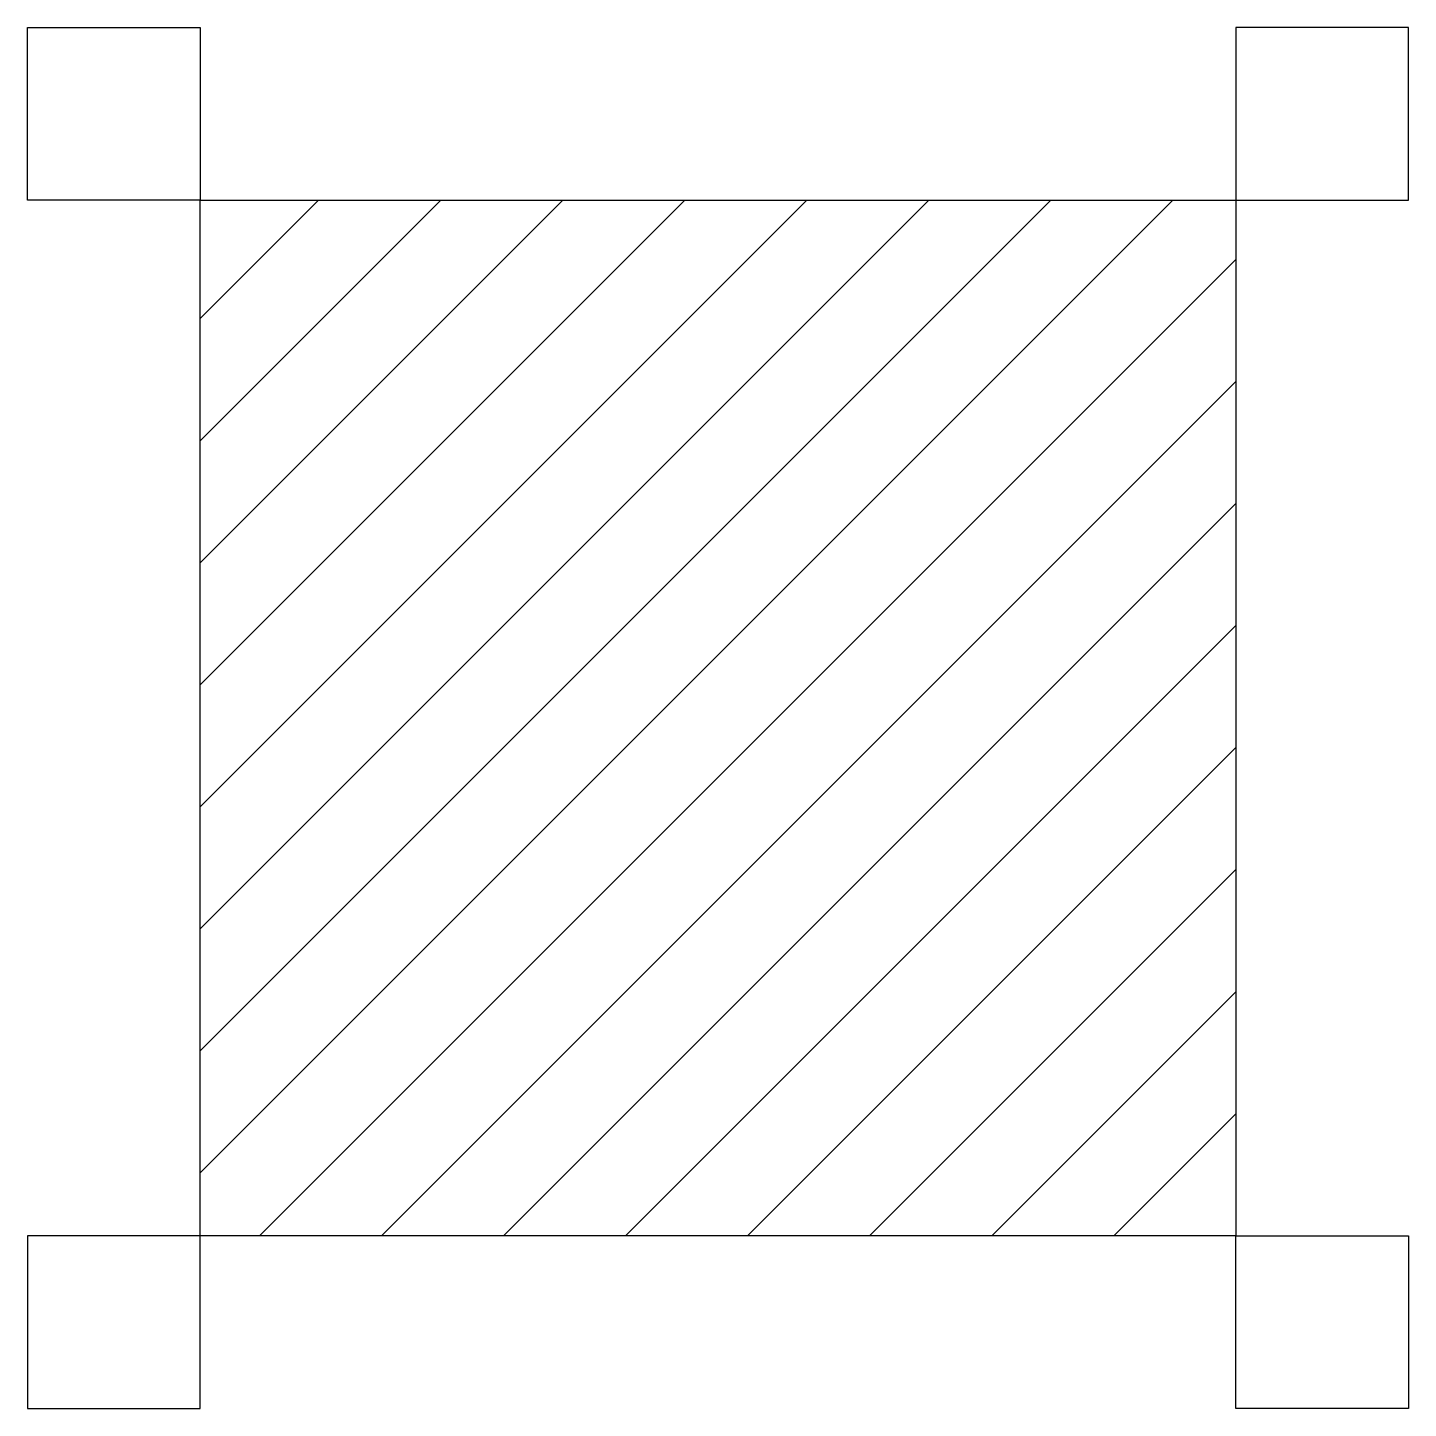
# Model space of a CAD drawing. Header units: millimetres. Extents: x 21.9 to 101.9, y 17.7 to 97.7.
import ezdxf

# ---------------------------------------------------------------- set-up
doc = ezdxf.new("R2010")
doc.units = ezdxf.units.MM
doc.header["$MEASUREMENT"] = 0

msp = doc.modelspace()

# ---------------------------------------------------------------- linework, layer by layer
for points in [[(21.933, 87.692), (21.933, 97.692), (31.933, 97.692)], [(88.293, 87.692), (31.933, 31.332)], [(81.222, 87.692), (31.933, 38.403)], [(74.151, 87.692), (31.933, 45.474)], [(67.08, 87.692), (31.933, 52.545)], [(60.009, 87.692), (31.933, 59.616)], [(52.938, 87.692), (31.933, 66.687)], [(45.867, 87.692), (31.933, 73.758)], [(38.796, 87.692), (31.933, 80.829)], [(31.933, 38.403), (81.222, 87.692)], [(31.933, 73.758), (45.867, 87.692)], [(31.933, 66.687), (52.938, 87.692)], [(31.933, 59.616), (60.009, 87.692)], [(31.933, 52.545), (67.08, 87.692)], [(31.933, 45.474), (74.151, 87.692)], [(31.933, 31.332), (88.293, 87.692)], [(91.933, 84.261), (35.364, 27.692)], [(35.364, 27.692), (91.933, 84.261)], [(91.933, 77.189), (42.435, 27.692)], [(42.435, 27.692), (91.933, 77.189)], [(91.933, 70.118), (49.507, 27.692)], [(49.507, 27.692), (91.933, 70.118)], [(56.578, 27.692), (91.933, 63.047)], [(91.933, 63.047), (56.578, 27.692)], [(63.649, 27.692), (91.933, 55.976)], [(91.933, 55.976), (63.649, 27.692)], [(70.72, 27.692), (91.933, 48.905)], [(91.933, 48.905), (70.72, 27.692)], [(77.791, 27.692), (91.933, 41.834)], [(91.933, 41.834), (77.791, 27.692)], [(84.862, 27.692), (91.933, 34.763)], [(91.933, 34.763), (84.862, 27.692)]]:
    msp.add_lwpolyline(points)
for points in [[(21.933, 97.692), (31.933, 97.692), (31.933, 87.692), (21.933, 87.692)], [(101.933, 97.692), (91.933, 97.692), (91.933, 87.692), (101.933, 87.692)], [(31.933, 87.692), (91.933, 87.692), (91.933, 27.692), (31.933, 27.692)], [(21.933, 17.692), (31.933, 17.692), (31.933, 27.692), (21.933, 27.692)]]:
    msp.add_lwpolyline(points, close=True)
at = {"elevation": -2.5}
msp.add_lwpolyline([(101.933, 17.692), (91.933, 17.692), (91.933, 27.692), (101.933, 27.692)], close=True, dxfattribs=at)

doc.saveas('drawing.dxf')
